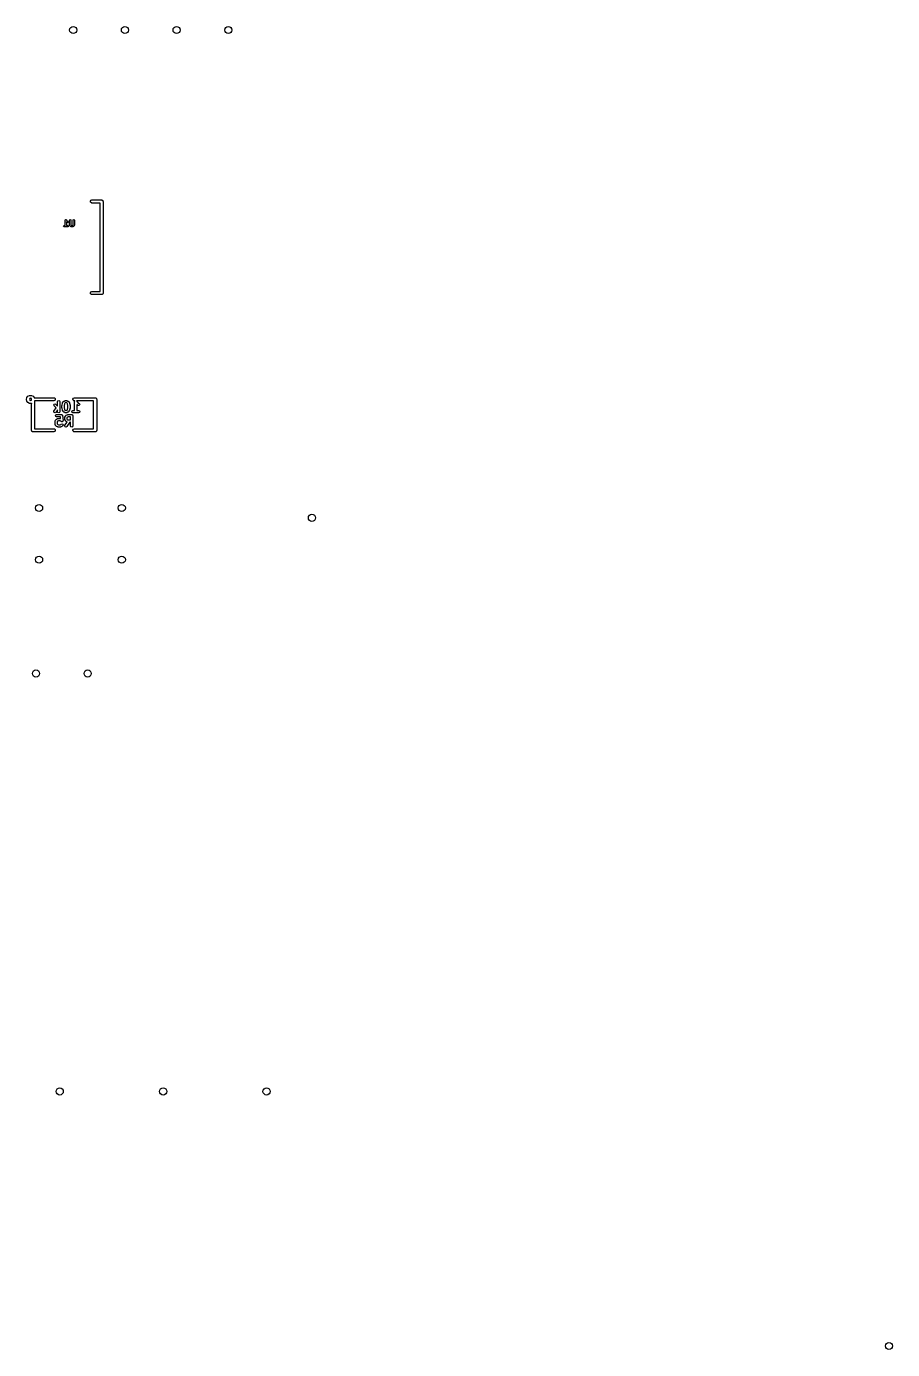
# Model space of a CAD drawing. Extents: x 0.19 to 3.41, y 0.13 to 5.41.
# Drawn here: x 1.732 to 3.407, y 0.193 to 2.751 of the extents above; entities that cross this region are included whole.
import ezdxf

# ---------------------------------------------------------------- set-up
doc = ezdxf.new("R2010")
doc.units = 0
doc.header["$MEASUREMENT"] = 0
doc.layers.add('BLACK', color=7, linetype='CONTINUOUS')

msp = doc.modelspace()

# ---------------------------------------------------------------- linework, layer by layer
at = {"layer": 'BLACK', "linetype": 'CONTINUOUS'}
for p, q in [((1.85529, 2.41301), (1.8563, 2.41476)), ((1.85565, 2.41102), (1.85529, 2.41301)), ((1.85719, 2.40973), (1.85565, 2.41102)), ((1.8563, 2.41476), (1.8582, 2.41545)), ((1.8582, 2.40955), (1.85719, 2.40973)), ((1.8582, 2.41545), (1.8769, 2.41545)), ((1.87395, 2.40955), (1.8582, 2.40955)), ((1.87395, 2.23845), (1.87395, 2.40955)), ((1.8769, 2.41545), (1.87728, 2.41538)), ((1.87728, 2.41538), (1.87741, 2.41541)), ((1.87741, 2.41541), (1.87753, 2.41534)), ((1.87753, 2.41534), (1.87791, 2.41527)), ((1.87791, 2.41527), (1.8785, 2.41478)), ((1.8785, 2.41478), (1.87916, 2.4144)), ((1.87916, 2.4144), (1.87925, 2.41415)), ((1.87925, 2.41415), (1.87945, 2.41397)), ((1.87945, 2.41397), (1.87959, 2.41322)), ((1.87959, 2.41322), (1.87985, 2.4125)), ((1.87985, 2.4125), (1.87985, 2.2355)), ((1.8032, 2.36467), (1.80356, 2.36555)), ((1.80356, 2.36379), (1.8032, 2.36467)), ((1.80356, 2.36555), (1.80445, 2.36592)), ((1.80445, 2.36342), (1.80356, 2.36379)), ((1.80445, 2.36592), (1.80657, 2.36592)), ((1.80782, 2.36342), (1.80445, 2.36342)), ((1.80657, 2.37647), (1.80662, 2.37659)), ((1.80657, 2.36592), (1.80657, 2.37647)), ((1.80659, 2.37672), (1.8068, 2.37702)), ((1.80662, 2.37659), (1.80659, 2.37672)), ((1.8068, 2.37702), (1.80694, 2.37735)), ((1.80694, 2.37735), (1.80705, 2.3774)), ((1.80705, 2.3774), (1.80713, 2.37751)), ((1.80713, 2.37751), (1.80748, 2.37758)), ((1.80748, 2.37758), (1.80782, 2.37772)), ((1.80782, 2.37772), (1.80794, 2.37767)), ((1.81119, 2.36342), (1.80782, 2.36342)), ((1.80794, 2.37767), (1.80806, 2.3777)), ((1.80806, 2.3777), (1.80837, 2.37749)), ((1.80837, 2.37749), (1.8087, 2.37735)), ((1.8087, 2.37735), (1.80875, 2.37724)), ((1.80875, 2.37724), (1.80886, 2.37716)), ((1.80886, 2.37716), (1.80991, 2.37558)), ((1.80918, 2.37278), (1.80907, 2.37289)), ((1.80907, 2.37289), (1.80907, 2.36592)), ((1.80907, 2.36592), (1.81119, 2.36592)), ((1.80937, 2.3727), (1.80918, 2.37278)), ((1.80951, 2.37254), (1.80937, 2.3727)), ((1.81063, 2.37198), (1.80951, 2.37254)), ((1.80991, 2.37558), (1.81081, 2.37469)), ((1.81159, 2.37191), (1.81063, 2.37198)), ((1.81081, 2.37469), (1.81175, 2.37422)), ((1.81119, 2.36592), (1.81207, 2.36555)), ((1.81207, 2.36379), (1.81119, 2.36342)), ((1.81231, 2.37254), (1.81159, 2.37191)), ((1.81175, 2.37422), (1.81238, 2.37349)), ((1.81207, 2.36555), (1.81244, 2.36467)), ((1.81244, 2.36467), (1.81207, 2.36379)), ((1.81238, 2.37349), (1.81231, 2.37254)), ((1.815, 2.37647), (1.81536, 2.37735)), ((1.815, 2.36692), (1.815, 2.37647)), ((1.81511, 2.36665), (1.815, 2.36692)), ((1.81513, 2.36636), (1.81511, 2.36665)), ((1.81569, 2.36524), (1.81513, 2.36636)), ((1.81536, 2.37735), (1.81625, 2.37772)), ((1.81585, 2.3651), (1.81569, 2.36524)), ((1.81593, 2.36491), (1.81585, 2.3651)), ((1.81649, 2.36435), (1.81593, 2.36491)), ((1.81625, 2.37772), (1.81713, 2.37735)), ((1.81668, 2.36427), (1.81649, 2.36435)), ((1.81681, 2.36411), (1.81668, 2.36427)), ((1.81794, 2.36355), (1.81681, 2.36411)), ((1.81713, 2.37735), (1.8175, 2.37647)), ((1.8175, 2.37647), (1.8175, 2.36721)), ((1.8175, 2.36721), (1.81784, 2.36654)), ((1.81784, 2.36654), (1.81811, 2.36626)), ((1.81823, 2.36353), (1.81794, 2.36355)), ((1.81811, 2.36626), (1.81879, 2.36592)), ((1.8185, 2.36342), (1.81823, 2.36353)), ((1.82074, 2.36342), (1.8185, 2.36342)), ((1.81879, 2.36592), (1.82045, 2.36592)), ((1.82045, 2.36592), (1.82113, 2.36626)), ((1.82101, 2.36353), (1.82074, 2.36342)), ((1.8213, 2.36355), (1.82101, 2.36353)), ((1.82113, 2.36626), (1.8214, 2.36654)), ((1.82243, 2.36411), (1.8213, 2.36355)), ((1.8214, 2.36654), (1.82174, 2.36721)), ((1.82174, 2.37647), (1.82211, 2.37735)), ((1.82174, 2.36721), (1.82174, 2.37647)), ((1.82211, 2.37735), (1.82299, 2.37772)), ((1.82256, 2.36427), (1.82243, 2.36411)), ((1.82275, 2.36435), (1.82256, 2.36427)), ((1.82331, 2.36491), (1.82275, 2.36435)), ((1.82299, 2.37772), (1.82387, 2.37735)), ((1.82339, 2.3651), (1.82331, 2.36491)), ((1.82355, 2.36524), (1.82339, 2.3651)), ((1.82411, 2.36636), (1.82355, 2.36524)), ((1.82387, 2.37735), (1.82424, 2.37647)), ((1.82413, 2.36665), (1.82411, 2.36636)), ((1.82424, 2.36692), (1.82413, 2.36665)), ((1.82424, 2.37647), (1.82424, 2.36692)), ((1.85529, 2.23601), (1.8563, 2.23776)), ((1.85565, 2.23402), (1.85529, 2.23601)), ((1.85719, 2.23273), (1.85565, 2.23402)), ((1.8563, 2.23776), (1.8582, 2.23845)), ((1.8582, 2.23255), (1.85719, 2.23273)), ((1.8582, 2.23845), (1.87395, 2.23845)), ((1.8769, 2.23255), (1.8582, 2.23255)), ((1.87762, 2.23281), (1.8769, 2.23255)), ((1.87837, 2.23295), (1.87762, 2.23281)), ((1.87855, 2.23315), (1.87837, 2.23295)), ((1.8788, 2.23324), (1.87855, 2.23315)), ((1.87918, 2.2339), (1.8788, 2.23324)), ((1.87967, 2.23449), (1.87918, 2.2339)), ((1.87974, 2.23487), (1.87967, 2.23449)), ((1.87981, 2.23499), (1.87974, 2.23487)), ((1.87985, 2.2355), (1.87978, 2.23512)), ((1.87978, 2.23512), (1.87981, 2.23499)), ((1.73155, 2.03), (1.73233, 2.03345)), ((1.73233, 2.02655), (1.73155, 2.03)), ((1.73233, 2.03345), (1.73454, 2.03622)), ((1.73454, 2.02378), (1.73233, 2.02655)), ((1.73454, 2.03622), (1.73773, 2.03775)), ((1.73773, 2.02225), (1.73454, 2.02378)), ((1.73793, 2.03157), (1.73728, 2.03)), ((1.73728, 2.03), (1.73793, 2.02843)), ((1.73773, 2.03775), (1.74127, 2.03775)), ((1.74127, 2.02225), (1.73773, 2.02225)), ((1.7395, 2.03222), (1.73793, 2.03157)), ((1.73793, 2.02843), (1.7395, 2.02778)), ((1.74107, 2.03157), (1.7395, 2.03222)), ((1.7395, 2.02778), (1.74107, 2.02843)), ((1.7416, 2.03029), (1.74107, 2.03157)), ((1.74107, 2.02843), (1.74155, 2.02959)), ((1.74127, 2.03775), (1.74446, 2.03622)), ((1.74155, 2.02238), (1.74127, 2.02225)), ((1.74155, 2.03), (1.7416, 2.03029)), ((1.74155, 2.02959), (1.74155, 2.03)), ((1.74155, 1.97), (1.74155, 2.02238)), ((1.74446, 2.03622), (1.74667, 2.03345)), ((1.74667, 2.03345), (1.74678, 2.03295)), ((1.74678, 2.03295), (1.7845, 2.03295)), ((1.7845, 2.02705), (1.74745, 2.02705)), ((1.74745, 2.02705), (1.74745, 1.97295)), ((1.78437, 2.01924), (1.785, 2.02076)), ((1.7845, 2.03295), (1.78551, 2.03277)), ((1.7864, 2.02774), (1.7845, 2.02705)), ((1.785, 2.02076), (1.78652, 2.02139)), ((1.78551, 2.03277), (1.78706, 2.03148)), ((1.78741, 2.02949), (1.7864, 2.02774)), ((1.78652, 2.02139), (1.78804, 2.02076)), ((1.78706, 2.03148), (1.78741, 2.02949)), ((1.78804, 2.02076), (1.79187, 2.01693)), ((1.79187, 2.02581), (1.7925, 2.02733)), ((1.79187, 2.01693), (1.79187, 2.02581)), ((1.7925, 2.02733), (1.79402, 2.02796)), ((1.79402, 2.02796), (1.79554, 2.02733)), ((1.79554, 2.02733), (1.79617, 2.02581)), ((1.79617, 2.02581), (1.79617, 2.00611)), ((1.80038, 2.01883), (1.80132, 2.02258)), ((1.80132, 2.02258), (1.80146, 2.02278)), ((1.80146, 2.02278), (1.80148, 2.02302)), ((1.80148, 2.02302), (1.80242, 2.0249)), ((1.80242, 2.0249), (1.80268, 2.02513)), ((1.80268, 2.02513), (1.80282, 2.02545)), ((1.80282, 2.02545), (1.80376, 2.02639)), ((1.80376, 2.02639), (1.80409, 2.02653)), ((1.80409, 2.02653), (1.80432, 2.02679)), ((1.80432, 2.02679), (1.80619, 2.02773)), ((1.80543, 2.02131), (1.80461, 2.01804)), ((1.80611, 2.02266), (1.80543, 2.02131)), ((1.80655, 2.0231), (1.80611, 2.02266)), ((1.80619, 2.02773), (1.80669, 2.02777)), ((1.80766, 2.02366), (1.80655, 2.0231)), ((1.80669, 2.02777), (1.80715, 2.02796)), ((1.80715, 2.02796), (1.80903, 2.02796)), ((1.80852, 2.02366), (1.80766, 2.02366)), ((1.80963, 2.0231), (1.80852, 2.02366)), ((1.80903, 2.02796), (1.80949, 2.02777)), ((1.80949, 2.02777), (1.80999, 2.02773)), ((1.81008, 2.02266), (1.80963, 2.0231)), ((1.80999, 2.02773), (1.81187, 2.02679)), ((1.81075, 2.02131), (1.81008, 2.02266)), ((1.81157, 2.01804), (1.81075, 2.02131)), ((1.81187, 2.02679), (1.8121, 2.02653)), ((1.8121, 2.02653), (1.81243, 2.02639)), ((1.81243, 2.02639), (1.81337, 2.02545)), ((1.81337, 2.02545), (1.8135, 2.02513)), ((1.8135, 2.02513), (1.81377, 2.0249)), ((1.81377, 2.0249), (1.81471, 2.02302)), ((1.81471, 2.02302), (1.81472, 2.02278)), ((1.81472, 2.02278), (1.81487, 2.02258)), ((1.81487, 2.02258), (1.81581, 2.01883)), ((1.82159, 2.03051), (1.8226, 2.03226)), ((1.82194, 2.02852), (1.82159, 2.03051)), ((1.82349, 2.02723), (1.82194, 2.02852)), ((1.8226, 2.03226), (1.8245, 2.03295)), ((1.8245, 2.02705), (1.82349, 2.02723)), ((1.8245, 2.03295), (1.8645, 2.03295)), ((1.82522, 2.02705), (1.8245, 2.02705)), ((1.8247, 2.02581), (1.82479, 2.02601)), ((1.8247, 2.00826), (1.8247, 2.02581)), ((1.82475, 2.02623), (1.82509, 2.02675)), ((1.82479, 2.02601), (1.82475, 2.02623)), ((1.82509, 2.02675), (1.82522, 2.02705)), ((1.86155, 2.02705), (1.82858, 2.02705)), ((1.82858, 2.02705), (1.82864, 2.027)), ((1.82864, 2.027), (1.8304, 2.02437)), ((1.8304, 2.02437), (1.83188, 2.02289)), ((1.83188, 2.02289), (1.83344, 2.0221)), ((1.83344, 2.0221), (1.83452, 2.02086)), ((1.83452, 2.02086), (1.83441, 2.01922)), ((1.86155, 1.97295), (1.86155, 2.02705)), ((1.8645, 2.03295), (1.86488, 2.03289)), ((1.86488, 2.03289), (1.86501, 2.03291)), ((1.86501, 2.03291), (1.86513, 2.03284)), ((1.86513, 2.03284), (1.86551, 2.03277)), ((1.86551, 2.03277), (1.8661, 2.03228)), ((1.8661, 2.03228), (1.86676, 2.0319)), ((1.86676, 2.0319), (1.86685, 2.03165)), ((1.86685, 2.03165), (1.86706, 2.03148)), ((1.86706, 2.03148), (1.86719, 2.03072)), ((1.86719, 2.03072), (1.86745, 2.03)), ((1.86745, 2.03), (1.86745, 1.97)), ((1.785, 2.01772), (1.78437, 2.01924)), ((1.78439, 2.00581), (1.7848, 2.0074)), ((1.78523, 2.00439), (1.78439, 2.00581)), ((1.7848, 2.0074), (1.78931, 2.01341)), ((1.78931, 2.01341), (1.785, 2.01772)), ((1.78682, 2.00398), (1.78523, 2.00439)), ((1.78824, 2.00482), (1.78682, 2.00398)), ((1.78781, 1.99831), (1.78844, 1.99983)), ((1.78844, 1.99679), (1.78781, 1.99831)), ((1.79187, 2.00967), (1.78824, 2.00482)), ((1.78844, 1.99983), (1.78996, 2.00046)), ((1.78996, 1.99616), (1.78844, 1.99679)), ((1.78996, 2.00046), (1.79934, 2.00046)), ((1.79739, 1.99616), (1.78996, 1.99616)), ((1.79187, 2.00611), (1.79187, 2.00967)), ((1.7925, 2.00459), (1.79187, 2.00611)), ((1.79402, 2.00396), (1.7925, 2.00459)), ((1.79554, 2.00459), (1.79402, 2.00396)), ((1.79617, 2.00611), (1.79554, 2.00459)), ((1.79773, 1.99285), (1.79739, 1.99616)), ((1.79934, 2.00046), (1.80001, 2.00018)), ((1.80001, 2.00018), (1.8007, 1.99997)), ((1.80031, 2.01831), (1.80042, 2.01856)), ((1.80031, 2.01361), (1.80031, 2.01831)), ((1.80042, 2.01336), (1.80031, 2.01361)), ((1.80042, 2.01856), (1.80038, 2.01883)), ((1.80038, 2.01309), (1.80042, 2.01336)), ((1.80132, 2.00934), (1.80038, 2.01309)), ((1.8007, 1.99997), (1.80076, 1.99987)), ((1.80076, 1.99987), (1.80086, 1.99983)), ((1.80086, 1.99983), (1.80114, 1.99916)), ((1.80114, 1.99916), (1.80148, 1.99852)), ((1.80146, 2.00914), (1.80132, 2.00934)), ((1.80148, 2.0089), (1.80146, 2.00914)), ((1.80242, 2.00702), (1.80148, 2.0089)), ((1.80148, 1.99852), (1.80242, 1.98914)), ((1.80268, 2.00679), (1.80242, 2.00702)), ((1.80282, 2.00647), (1.80268, 2.00679)), ((1.80376, 2.00553), (1.80282, 2.00647)), ((1.80409, 2.00539), (1.80376, 2.00553)), ((1.80432, 2.00513), (1.80409, 2.00539)), ((1.80619, 2.00419), (1.80432, 2.00513)), ((1.80461, 2.01804), (1.80461, 2.01388)), ((1.80461, 2.01388), (1.80543, 2.01061)), ((1.80543, 2.01061), (1.80611, 2.00926)), ((1.80582, 1.99502), (1.80586, 1.99552)), ((1.80586, 1.99552), (1.8068, 1.9974)), ((1.80611, 2.00926), (1.80655, 2.00882)), ((1.80669, 2.00415), (1.80619, 2.00419)), ((1.80655, 2.00882), (1.80766, 2.00826)), ((1.80715, 2.00396), (1.80669, 2.00415)), ((1.8068, 1.9974), (1.80707, 1.99763)), ((1.80707, 1.99763), (1.8072, 1.99795)), ((1.80903, 2.00396), (1.80715, 2.00396)), ((1.8072, 1.99795), (1.80814, 1.99889)), ((1.80766, 2.00826), (1.80852, 2.00826)), ((1.80814, 1.99889), (1.80847, 1.99903)), ((1.80847, 1.99903), (1.8087, 1.99929)), ((1.80852, 2.00826), (1.80963, 2.00882)), ((1.8087, 1.99929), (1.81057, 2.00023)), ((1.80949, 2.00415), (1.80903, 2.00396)), ((1.80999, 2.00419), (1.80949, 2.00415)), ((1.80963, 2.00882), (1.81008, 2.00926)), ((1.81049, 1.99516), (1.80993, 1.99405)), ((1.81187, 2.00513), (1.80999, 2.00419)), ((1.81008, 2.00926), (1.81075, 2.01061)), ((1.81093, 1.9956), (1.81049, 1.99516)), ((1.81057, 2.00023), (1.81107, 2.00027)), ((1.81075, 2.01061), (1.81157, 2.01388)), ((1.81204, 1.99616), (1.81093, 1.9956)), ((1.81107, 2.00027), (1.81154, 2.00046)), ((1.81154, 2.00046), (1.81904, 2.00046)), ((1.81157, 2.01388), (1.81157, 2.01804)), ((1.8121, 2.00539), (1.81187, 2.00513)), ((1.81689, 1.99616), (1.81204, 1.99616)), ((1.81243, 2.00553), (1.8121, 2.00539)), ((1.81337, 2.00647), (1.81243, 2.00553)), ((1.8135, 2.00679), (1.81337, 2.00647)), ((1.81377, 2.00702), (1.8135, 2.00679)), ((1.81471, 2.0089), (1.81377, 2.00702)), ((1.81472, 2.00914), (1.81471, 2.0089)), ((1.81487, 2.00934), (1.81472, 2.00914)), ((1.81581, 2.01309), (1.81487, 2.00934)), ((1.81581, 2.01883), (1.81577, 2.01856)), ((1.81577, 2.01856), (1.81587, 2.01831)), ((1.81587, 2.01361), (1.81577, 2.01336)), ((1.81577, 2.01336), (1.81581, 2.01309)), ((1.81587, 2.01831), (1.81587, 2.01361)), ((1.81689, 1.99014), (1.81689, 1.99616)), ((1.81904, 2.00046), (1.82056, 1.99983)), ((1.81908, 2.00611), (1.81971, 2.00763)), ((1.81971, 2.00459), (1.81908, 2.00611)), ((1.81971, 2.00763), (1.82123, 2.00826)), ((1.82123, 2.00396), (1.81971, 2.00459)), ((1.82056, 1.99983), (1.82119, 1.99831)), ((1.82119, 1.99831), (1.82119, 1.97861)), ((1.82123, 2.00826), (1.8247, 2.00826)), ((1.82685, 2.00396), (1.82123, 2.00396)), ((1.83248, 2.00396), (1.82685, 2.00396)), ((1.82909, 2.0196), (1.829, 2.01968)), ((1.829, 2.01968), (1.829, 2.00826)), ((1.829, 2.00826), (1.83248, 2.00826)), ((1.82941, 2.01946), (1.82909, 2.0196)), ((1.82965, 2.0192), (1.82941, 2.01946)), ((1.83152, 2.01826), (1.82965, 2.0192)), ((1.83316, 2.01814), (1.83152, 2.01826)), ((1.83248, 2.00826), (1.834, 2.00763)), ((1.834, 2.00459), (1.83248, 2.00396)), ((1.83441, 2.01922), (1.83316, 2.01814)), ((1.834, 2.00763), (1.83463, 2.00611)), ((1.83463, 2.00611), (1.834, 2.00459)), ((1.74181, 1.96928), (1.74155, 1.97)), ((1.74745, 1.97295), (1.7845, 1.97295)), ((1.7845, 1.97295), (1.78551, 1.97277)), ((1.78551, 1.97277), (1.78706, 1.97148)), ((1.78687, 1.98705), (1.78706, 1.98752)), ((1.78687, 1.98236), (1.78687, 1.98705)), ((1.78706, 1.9819), (1.78687, 1.98236)), ((1.78706, 1.98752), (1.7871, 1.98801)), ((1.7871, 1.9814), (1.78706, 1.9819)), ((1.78706, 1.97148), (1.78741, 1.96949)), ((1.7871, 1.98801), (1.78804, 1.98989)), ((1.78804, 1.97952), (1.7871, 1.9814)), ((1.78804, 1.98989), (1.7883, 1.99012)), ((1.7883, 1.97929), (1.78804, 1.97952)), ((1.7883, 1.99012), (1.78844, 1.99045)), ((1.78844, 1.97897), (1.7883, 1.97929)), ((1.78844, 1.99045), (1.78938, 1.99139)), ((1.78938, 1.97803), (1.78844, 1.97897)), ((1.78938, 1.99139), (1.7897, 1.99152)), ((1.7897, 1.97789), (1.78938, 1.97803)), ((1.7897, 1.99152), (1.78994, 1.99179)), ((1.78994, 1.97763), (1.7897, 1.97789)), ((1.78994, 1.99179), (1.79181, 1.99273)), ((1.79181, 1.97669), (1.78994, 1.97763)), ((1.79173, 1.98766), (1.79117, 1.98655)), ((1.79117, 1.98655), (1.79117, 1.98287)), ((1.79117, 1.98287), (1.79173, 1.98176)), ((1.79217, 1.9881), (1.79173, 1.98766)), ((1.79173, 1.98176), (1.79217, 1.98132)), ((1.79181, 1.99273), (1.79231, 1.99276)), ((1.79231, 1.97665), (1.79181, 1.97669)), ((1.79328, 1.98866), (1.79217, 1.9881)), ((1.79217, 1.98132), (1.79328, 1.98076)), ((1.79231, 1.99276), (1.79277, 1.99296)), ((1.79277, 1.97646), (1.79231, 1.97665)), ((1.79277, 1.99296), (1.79746, 1.99296)), ((1.79746, 1.97646), (1.79277, 1.97646)), ((1.79696, 1.98866), (1.79328, 1.98866)), ((1.79328, 1.98076), (1.79696, 1.98076)), ((1.79807, 1.9881), (1.79696, 1.98866)), ((1.79696, 1.98076), (1.79807, 1.98132)), ((1.79746, 1.99296), (1.79773, 1.99285)), ((1.79793, 1.97665), (1.79746, 1.97646)), ((1.79843, 1.97669), (1.79793, 1.97665)), ((1.79876, 1.98741), (1.79807, 1.9881)), ((1.79807, 1.98132), (1.79876, 1.98201)), ((1.8003, 1.97763), (1.79843, 1.97669)), ((1.79886, 1.98737), (1.79876, 1.98741)), ((1.79876, 1.98201), (1.80028, 1.98264)), ((1.79892, 1.98727), (1.79886, 1.98737)), ((1.79961, 1.98706), (1.79892, 1.98727)), ((1.80028, 1.98678), (1.79961, 1.98706)), ((1.80038, 1.98682), (1.80028, 1.98678)), ((1.80028, 1.98264), (1.8018, 1.98201)), ((1.80053, 1.97789), (1.8003, 1.97763)), ((1.80049, 1.98679), (1.80038, 1.98682)), ((1.80113, 1.98713), (1.80049, 1.98679)), ((1.80086, 1.97803), (1.80053, 1.97789)), ((1.8018, 1.97897), (1.80086, 1.97803)), ((1.8018, 1.98741), (1.80113, 1.98713)), ((1.80184, 1.98751), (1.8018, 1.98741)), ((1.8018, 1.98201), (1.80243, 1.98049)), ((1.80243, 1.98049), (1.8018, 1.97897)), ((1.80194, 1.98757), (1.80184, 1.98751)), ((1.80215, 1.98826), (1.80194, 1.98757)), ((1.80243, 1.98893), (1.80215, 1.98826)), ((1.80242, 1.98914), (1.80238, 1.98903)), ((1.80238, 1.98903), (1.80243, 1.98893)), ((1.80563, 1.99456), (1.80582, 1.99502)), ((1.80563, 1.99174), (1.80563, 1.99456)), ((1.80582, 1.99128), (1.80563, 1.99174)), ((1.80567, 1.97824), (1.80602, 1.97984)), ((1.80655, 1.97685), (1.80567, 1.97824)), ((1.80586, 1.99078), (1.80582, 1.99128)), ((1.8068, 1.98891), (1.80586, 1.99078)), ((1.80602, 1.97984), (1.81043, 1.98614)), ((1.80816, 1.97649), (1.80655, 1.97685)), ((1.80707, 1.98867), (1.8068, 1.98891)), ((1.8072, 1.98835), (1.80707, 1.98867)), ((1.80814, 1.98741), (1.8072, 1.98835)), ((1.80847, 1.98727), (1.80814, 1.98741)), ((1.80954, 1.97738), (1.80816, 1.97649)), ((1.8087, 1.98701), (1.80847, 1.98727)), ((1.81043, 1.98614), (1.8087, 1.98701)), ((1.81547, 1.98584), (1.80954, 1.97738)), ((1.80993, 1.99405), (1.80993, 1.99225)), ((1.80993, 1.99225), (1.81049, 1.99114)), ((1.81049, 1.99114), (1.81093, 1.9907)), ((1.81093, 1.9907), (1.81204, 1.99014)), ((1.81204, 1.99014), (1.81689, 1.99014)), ((1.81689, 1.98584), (1.81547, 1.98584)), ((1.81689, 1.97861), (1.81689, 1.98584)), ((1.81752, 1.97709), (1.81689, 1.97861)), ((1.81904, 1.97646), (1.81752, 1.97709)), ((1.82056, 1.97709), (1.81904, 1.97646)), ((1.82119, 1.97861), (1.82056, 1.97709)), ((1.82159, 1.97051), (1.8226, 1.97226)), ((1.82194, 1.96852), (1.82159, 1.97051)), ((1.8226, 1.97226), (1.8245, 1.97295)), ((1.8245, 1.97295), (1.86155, 1.97295)), ((1.86745, 1.97), (1.86739, 1.96962)), ((1.86739, 1.96962), (1.86741, 1.96949)), ((1.74194, 1.96852), (1.74181, 1.96928)), ((1.74215, 1.96835), (1.74194, 1.96852)), ((1.74224, 1.9681), (1.74215, 1.96835)), ((1.7429, 1.96772), (1.74224, 1.9681)), ((1.74349, 1.96723), (1.7429, 1.96772)), ((1.74387, 1.96716), (1.74349, 1.96723)), ((1.74399, 1.96709), (1.74387, 1.96716)), ((1.74412, 1.96711), (1.74399, 1.96709)), ((1.7445, 1.96705), (1.74412, 1.96711)), ((1.7845, 1.96705), (1.7445, 1.96705)), ((1.7864, 1.96774), (1.7845, 1.96705)), ((1.78741, 1.96949), (1.7864, 1.96774)), ((1.82349, 1.96723), (1.82194, 1.96852)), ((1.8245, 1.96705), (1.82349, 1.96723)), ((1.8645, 1.96705), (1.8245, 1.96705)), ((1.86522, 1.96731), (1.8645, 1.96705)), ((1.86598, 1.96744), (1.86522, 1.96731)), ((1.86615, 1.96765), (1.86598, 1.96744)), ((1.8664, 1.96774), (1.86615, 1.96765)), ((1.86678, 1.9684), (1.8664, 1.96774)), ((1.86727, 1.96899), (1.86678, 1.9684)), ((1.86734, 1.96937), (1.86727, 1.96899)), ((1.86741, 1.96949), (1.86734, 1.96937))]:
    msp.add_line(p, q, dxfattribs=at)
at = {"layer": 'BLACK'}
for centre in [(1.822, 2.744), (1.922, 2.744), (2.022, 2.744), (2.122, 2.744), (1.756, 1.82), (1.916, 1.82), (2.28373, 1.80094), (1.756, 1.72), (1.916, 1.72), (1.75, 1.5), (1.85, 1.5), (1.796, 0.692), (1.996, 0.692), (2.196, 0.692), (3.4, 0.2)]:
    msp.add_circle(centre, 0.00689, dxfattribs=at)

doc.saveas('drawing.dxf')
